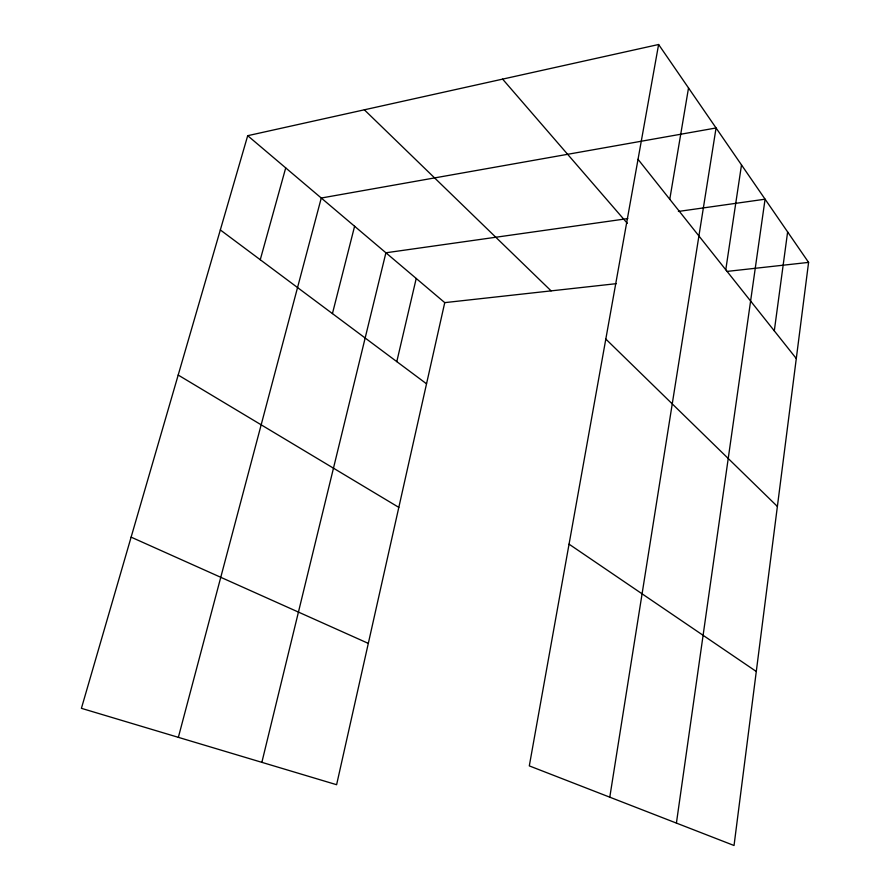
<?xml version="1.0" encoding="UTF-8"?>
<svg xmlns="http://www.w3.org/2000/svg" width="890" height="890" viewBox="0 0 890 890"><rect width="100%" height="100%" fill="white"/><g stroke="black" fill="none" stroke-linecap="round" stroke-linejoin="round"><path stroke-width="1.33" d="M658.611 44.5L808.587 262.394L734.039 845.5L529.305 765.89L658.611 44.5L247.698 135.692L81.413 708.329L336.609 784.713L444.744 302.633L247.698 135.692M774.3 330.869L787.628 231.945M676.411 823.094L765.077 199.193L678.391 211.442M725.773 269.77L741.504 164.939M609.784 797.184L716.061 127.971L321.268 198.025L178.356 737.343M669.769 199.271L688.526 87.954M396.795 361.629L416.22 278.459M261.86 762.341L385.904 252.782L627.817 218.584M332.437 313.591L354.598 226.26M260.258 259.735L285.712 167.91M444.744 302.633L616.214 283.676M726.974 271.417L808.587 262.394M131.119 537.148L368.304 643.381M178.189 375.046L398.82 507.378M569.055 544.168L756.289 671.483M220.331 229.943L426.532 383.812M364.344 109.804L551.11 290.874M605.812 339.057L777.382 506.455M502.616 79.121L627.305 223.312M638.03 159.321L796.294 358.548"/></g></svg>
